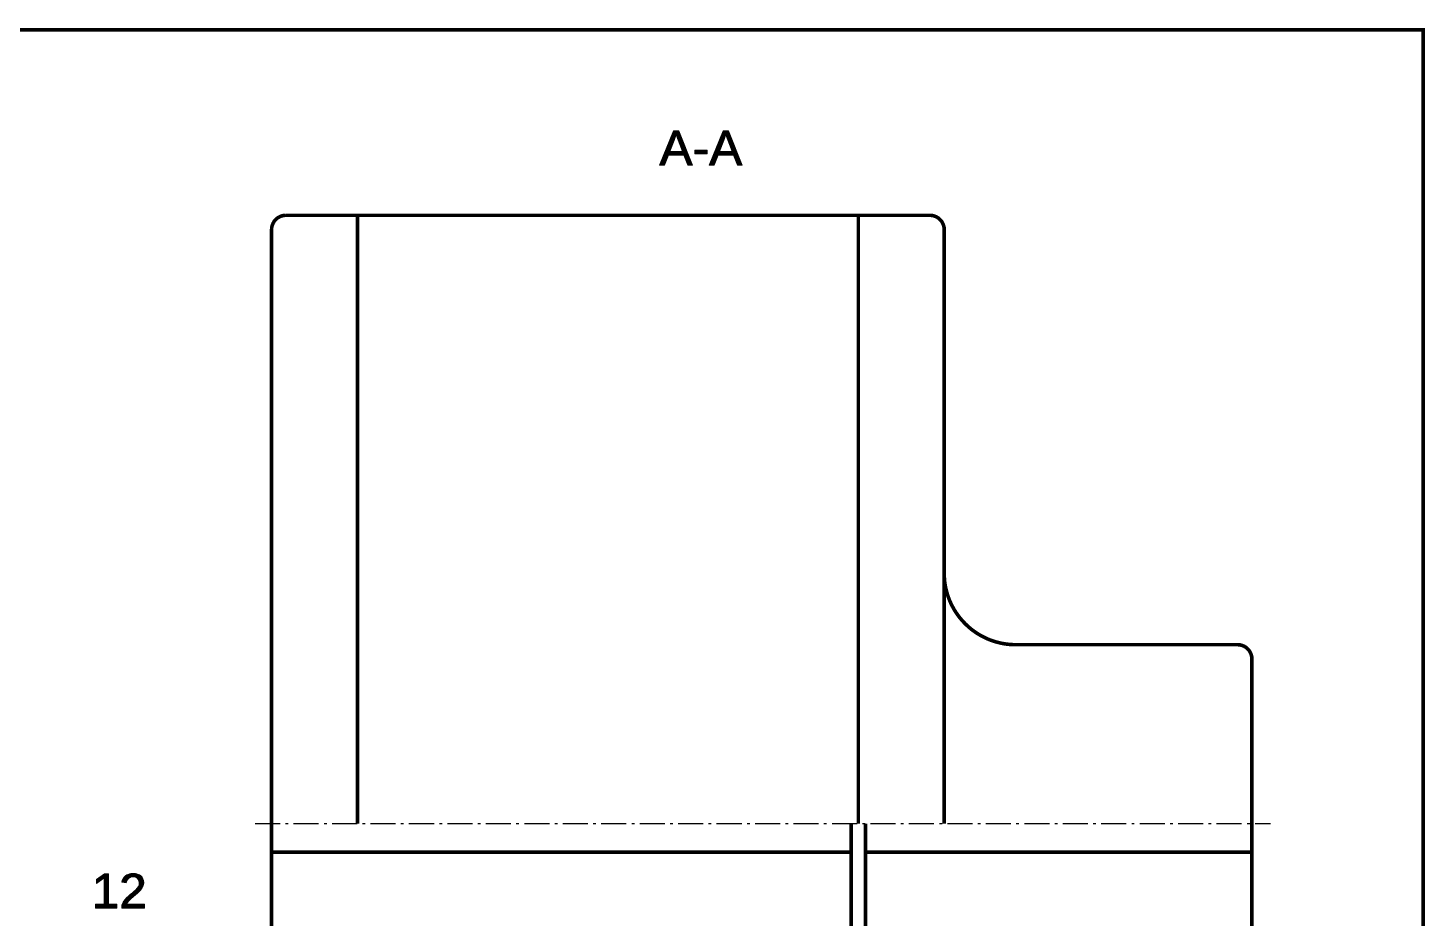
# Model space of a CAD drawing. Header units: millimetres. Extents: x 20 to 410, y 10 to 287.
# Drawn here: x 215 to 410.2, y 162.9 to 287.2 of the extents above; entities that cross this region are included whole.
import ezdxf

# ---------------------------------------------------------------- set-up
doc = ezdxf.new("R2010")
doc.units = ezdxf.units.MM
for name, color, linetype, lineweight in [('KANTEN', 7, 'Continuous', 50), ('MITTELLINIEN', 7, 'Continuous', 25), ('TEXT', 7, 'Continuous', 13)]:
    doc.layers.add(name, color=color, linetype=linetype, lineweight=lineweight)

msp = doc.modelspace()

# ---------------------------------------------------------------- linework, layer by layer
at = {"layer": 'KANTEN', "lineweight": 50, "const_width": 0.5}
msp.add_lwpolyline([(20, 10), (410, 10), (410, 287), (20, 287)], close=True, dxfattribs=at)
for points in [[(251.05, 261.07), (250.74, 261.05), (250.43, 260.97), (250.14, 260.85), (249.87, 260.69), (249.64, 260.48), (249.43, 260.25), (249.27, 259.98), (249.15, 259.69), (249.07, 259.38), (249.05, 259.07)], [(261.05, 261.07), (256.05, 261.07), (251.05, 261.07)], [(261.05, 261.07), (261.05, 176.07)], [(261.05, 176.07), (261.05, 261.07)], [(331.05, 261.07), (296.05, 261.07), (261.05, 261.07)], [(331.05, 261.07), (331.05, 176.07)], [(331.05, 261.07), (331.05, 176.07)], [(331.05, 261.07), (336.05, 261.07), (341.05, 261.07)], [(341.05, 261.07), (341.36, 261.05), (341.67, 260.97), (341.96, 260.85), (342.23, 260.69), (342.46, 260.48), (342.67, 260.25), (342.83, 259.98), (342.95, 259.69), (343.03, 259.38), (343.05, 259.07)], [(249.05, 176.07), (249.05, 259.07)], [(249.05, 251.07), (249.05, 258.57)], [(343.05, 259.07), (343.05, 176.07)], [(249.05, 243.57), (249.05, 251.07)], [(353.05, 201.07), (352.75, 201.07), (352.45, 201.09), (352.15, 201.11), (351.84, 201.14), (351.55, 201.18), (351.25, 201.23), (350.95, 201.29), (350.66, 201.36), (350.36, 201.44), (350.07, 201.52), (349.79, 201.62), (349.5, 201.72), (349.22, 201.83), (348.95, 201.95), (348.67, 202.08), (348.4, 202.22), (348.14, 202.36), (347.88, 202.51), (347.62, 202.67), (347.37, 202.84), (347.12, 203.02), (346.88, 203.2), (346.65, 203.39), (346.42, 203.58), (346.2, 203.79), (345.98, 204), (345.77, 204.22), (345.56, 204.44), (345.37, 204.67), (345.18, 204.9), (345, 205.14), (344.82, 205.39), (344.65, 205.64), (344.49, 205.9), (344.34, 206.16), (344.2, 206.42), (344.06, 206.69), (343.93, 206.97), (343.81, 207.24), (343.7, 207.52), (343.6, 207.81), (343.5, 208.09), (343.42, 208.38), (343.34, 208.68), (343.27, 208.97), (343.21, 209.27), (343.16, 209.57), (343.12, 209.86), (343.09, 210.17), (343.07, 210.47), (343.05, 210.77), (343.05, 211.07)], [(353.05, 201.07), (368.55, 201.07)], [(368.55, 201.07), (384.05, 201.07)], [(384.05, 201.07), (384.36, 201.05), (384.67, 200.97), (384.96, 200.85), (385.23, 200.69), (385.46, 200.48), (385.67, 200.25), (385.83, 199.98), (385.95, 199.69), (386.03, 199.38), (386.05, 199.07)], [(386.05, 199.07), (386.05, 176.07)], [(249.05, 176.07), (249.05, 176.07), (249.05, 172.07)], [(330.05, 176.07), (330.05, 176.07), (330.05, 172.07)], [(332.05, 172.07), (332.05, 176.07), (332.05, 176.07)], [(386.05, 172.07), (386.05, 176.07), (386.05, 176.07)], [(249.05, 172.07), (249.05, 161.07)], [(330.05, 172.07), (289.55, 172.07), (249.05, 172.07)], [(330.05, 172.07), (330.05, 161.07)], [(386.05, 172.07), (359.05, 172.07), (332.05, 172.07)], [(332.05, 161.07), (332.05, 172.07)], [(386.05, 161.07), (386.05, 172.07)]]:
    msp.add_lwpolyline(points, dxfattribs=at)
at = {"layer": 'MITTELLINIEN', "lineweight": 25}
for points in [[(246.75, 176.07), (247.25, 176.07), (247.75, 176.07), (248.25, 176.07), (248.75, 176.07), (249.25, 176.07), (249.75, 176.07), (250.25, 176.07)], [(251, 176.07), (251.38, 176.07)], [(252.12, 176.07), (252.56, 176.07), (253, 176.07), (253.44, 176.07), (253.88, 176.07), (254.31, 176.07), (254.75, 176.07), (255.19, 176.07), (255.62, 176.07)], [(256.38, 176.07), (256.75, 176.07)], [(257.5, 176.07), (257.94, 176.07), (258.38, 176.07), (258.81, 176.07), (259.25, 176.07), (259.69, 176.07), (260.12, 176.07), (260.56, 176.07), (261, 176.07)], [(261.75, 176.07), (262.12, 176.07)], [(262.88, 176.07), (263.31, 176.07), (263.75, 176.07), (264.19, 176.07), (264.62, 176.07), (265.06, 176.07), (265.5, 176.07), (265.94, 176.07), (266.38, 176.07)], [(267.12, 176.07), (267.5, 176.07)], [(268.25, 176.07), (268.69, 176.07), (269.12, 176.07), (269.56, 176.07), (270, 176.07), (270.44, 176.07), (270.88, 176.07), (271.31, 176.07), (271.75, 176.07)], [(272.5, 176.07), (272.88, 176.07)], [(273.62, 176.07), (274.06, 176.07), (274.5, 176.07), (274.94, 176.07), (275.38, 176.07), (275.81, 176.07), (276.25, 176.07), (276.69, 176.07), (277.12, 176.07)], [(277.88, 176.07), (278.25, 176.07)], [(279, 176.07), (279.44, 176.07), (279.88, 176.07), (280.31, 176.07), (280.75, 176.07), (281.19, 176.07), (281.62, 176.07), (282.06, 176.07), (282.5, 176.07)], [(283.25, 176.07), (283.62, 176.07)], [(284.38, 176.07), (284.81, 176.07), (285.25, 176.07), (285.69, 176.07), (286.12, 176.07), (286.56, 176.07), (287, 176.07), (287.44, 176.07), (287.88, 176.07)], [(288.62, 176.07), (289, 176.07)], [(289.75, 176.07), (290.19, 176.07), (290.62, 176.07), (291.06, 176.07), (291.5, 176.07), (291.94, 176.07), (292.38, 176.07), (292.81, 176.07), (293.25, 176.07)], [(294, 176.07), (294.38, 176.07)], [(295.12, 176.07), (295.56, 176.07), (296, 176.07), (296.44, 176.07), (296.88, 176.07), (297.31, 176.07), (297.75, 176.07), (298.19, 176.07), (298.62, 176.07)], [(299.38, 176.07), (299.75, 176.07)], [(300.5, 176.07), (300.94, 176.07), (301.38, 176.07), (301.81, 176.07), (302.25, 176.07), (302.69, 176.07), (303.12, 176.07), (303.56, 176.07), (304, 176.07)], [(304.75, 176.07), (305.12, 176.07)], [(305.88, 176.07), (306.31, 176.07), (306.75, 176.07), (307.19, 176.07), (307.62, 176.07), (308.06, 176.07), (308.5, 176.07), (308.94, 176.07), (309.38, 176.07)], [(310.12, 176.07), (310.5, 176.07)], [(311.25, 176.07), (311.69, 176.07), (312.12, 176.07), (312.56, 176.07), (313, 176.07), (313.44, 176.07), (313.88, 176.07), (314.31, 176.07), (314.75, 176.07)], [(315.5, 176.07), (315.88, 176.07)], [(316.62, 176.07), (317.06, 176.07), (317.5, 176.07), (317.94, 176.07), (318.38, 176.07), (318.81, 176.07), (319.25, 176.07), (319.69, 176.07), (320.12, 176.07)], [(320.88, 176.07), (321.25, 176.07)], [(322, 176.07), (322.44, 176.07), (322.88, 176.07), (323.31, 176.07), (323.75, 176.07), (324.19, 176.07), (324.62, 176.07), (325.06, 176.07), (325.5, 176.07)], [(326.25, 176.07), (326.62, 176.07)], [(327.38, 176.07), (327.81, 176.07), (328.25, 176.07), (328.69, 176.07), (329.12, 176.07), (329.56, 176.07), (330, 176.07), (330.44, 176.07), (330.88, 176.07)], [(331.62, 176.07), (332, 176.07)], [(332.75, 176.07), (333.19, 176.07), (333.62, 176.07), (334.06, 176.07), (334.5, 176.07), (334.94, 176.07), (335.38, 176.07), (335.81, 176.07), (336.25, 176.07)], [(337, 176.07), (337.38, 176.07)], [(338.12, 176.07), (338.56, 176.07), (339, 176.07), (339.44, 176.07), (339.88, 176.07), (340.31, 176.07), (340.75, 176.07), (341.19, 176.07), (341.62, 176.07)], [(342.38, 176.07), (342.75, 176.07)], [(343.5, 176.07), (343.94, 176.07), (344.38, 176.07), (344.81, 176.07), (345.25, 176.07), (345.69, 176.07), (346.12, 176.07), (346.56, 176.07), (347, 176.07)], [(347.75, 176.07), (348.12, 176.07)], [(348.88, 176.07), (349.31, 176.07), (349.75, 176.07), (350.19, 176.07), (350.62, 176.07), (351.06, 176.07), (351.5, 176.07), (351.94, 176.07), (352.38, 176.07)], [(353.12, 176.07), (353.5, 176.07)], [(354.25, 176.07), (354.69, 176.07), (355.12, 176.07), (355.56, 176.07), (356, 176.07), (356.44, 176.07), (356.88, 176.07), (357.31, 176.07), (357.75, 176.07)], [(358.5, 176.07), (358.88, 176.07)], [(359.62, 176.07), (360.06, 176.07), (360.5, 176.07), (360.94, 176.07), (361.38, 176.07), (361.81, 176.07), (362.25, 176.07), (362.69, 176.07), (363.12, 176.07)], [(363.88, 176.07), (364.25, 176.07)], [(365, 176.07), (365.44, 176.07), (365.88, 176.07), (366.31, 176.07), (366.75, 176.07), (367.19, 176.07), (367.62, 176.07), (368.06, 176.07), (368.5, 176.07)], [(369.25, 176.07), (369.62, 176.07)], [(370.38, 176.07), (370.81, 176.07), (371.25, 176.07), (371.69, 176.07), (372.12, 176.07), (372.56, 176.07), (373, 176.07), (373.44, 176.07), (373.88, 176.07)], [(374.62, 176.07), (375, 176.07)], [(375.75, 176.07), (376.19, 176.07), (376.62, 176.07), (377.06, 176.07), (377.5, 176.07), (377.94, 176.07), (378.38, 176.07), (378.81, 176.07), (379.25, 176.07)], [(380, 176.07), (380.38, 176.07)], [(381.12, 176.07), (381.56, 176.07), (382, 176.07), (382.44, 176.07), (382.88, 176.07), (383.31, 176.07), (383.75, 176.07), (384.19, 176.07), (384.62, 176.07)], [(385.38, 176.07), (385.75, 176.07)], [(386.5, 176.07), (386.93, 176.07), (387.36, 176.07), (387.79, 176.07), (388.22, 176.07), (388.65, 176.07)]]:
    msp.add_lwpolyline(points, dxfattribs=at)
at = {"layer": 'TEXT', "lineweight": 13}
for p, q in [((304.64, 271.4), (305.25, 271.4)), ((304.66, 271.46), (305.27, 271.46)), ((304.69, 271.52), (305.3, 271.52)), ((304.71, 271.58), (305.32, 271.58)), ((304.74, 271.64), (305.34, 271.64)), ((304.76, 271.7), (305.36, 271.7)), ((304.78, 271.76), (305.39, 271.76)), ((304.81, 271.82), (305.41, 271.82)), ((304.83, 271.88), (305.43, 271.88)), ((304.86, 271.94), (305.45, 271.94)), ((304.88, 272), (305.47, 272)), ((304.91, 272.06), (305.49, 272.06)), ((304.93, 272.12), (305.51, 272.12)), ((304.96, 272.18), (305.53, 272.18)), ((304.98, 272.24), (305.55, 272.24)), ((305, 272.3), (305.57, 272.3)), ((305.03, 272.36), (306.16, 272.36)), ((305.05, 272.42), (306.14, 272.42)), ((305.08, 272.48), (306.11, 272.48)), ((305.1, 272.54), (306.09, 272.54)), ((305.13, 272.6), (306.06, 272.6)), ((305.15, 272.66), (306.04, 272.66)), ((305.18, 272.72), (306.02, 272.72)), ((305.2, 272.78), (305.99, 272.78)), ((305.22, 272.84), (305.97, 272.84)), ((305.61, 272.3), (306.18, 272.3)), ((305.63, 272.24), (306.21, 272.24)), ((305.65, 272.18), (306.23, 272.18)), ((305.67, 272.12), (306.26, 272.12)), ((305.69, 272.06), (306.28, 272.06)), ((305.71, 272), (306.3, 272)), ((305.73, 271.94), (306.33, 271.94)), ((305.75, 271.88), (306.35, 271.88)), ((305.77, 271.82), (306.38, 271.82)), ((305.79, 271.76), (306.4, 271.76)), ((305.81, 271.7), (306.43, 271.7)), ((305.83, 271.64), (306.45, 271.64)), ((305.86, 271.58), (306.47, 271.58)), ((305.88, 271.52), (306.5, 271.52)), ((305.9, 271.46), (306.52, 271.46)), ((305.93, 271.4), (306.55, 271.4)), ((311.58, 271.4), (312.2, 271.4)), ((311.61, 271.46), (312.22, 271.46)), ((311.63, 271.52), (312.24, 271.52)), ((311.66, 271.58), (312.26, 271.58)), ((311.68, 271.64), (312.29, 271.64)), ((311.7, 271.7), (312.31, 271.7)), ((311.73, 271.76), (312.33, 271.76)), ((311.75, 271.82), (312.35, 271.82)), ((311.78, 271.88), (312.37, 271.88)), ((311.8, 271.94), (312.4, 271.94)), ((311.83, 272), (312.42, 272)), ((311.85, 272.06), (312.43, 272.06)), ((311.88, 272.12), (312.45, 272.12)), ((311.9, 272.18), (312.47, 272.18)), ((311.92, 272.24), (312.49, 272.24)), ((311.95, 272.3), (312.51, 272.3)), ((311.97, 272.36), (313.1, 272.36)), ((312, 272.42), (313.08, 272.42)), ((312.02, 272.48), (313.06, 272.48)), ((312.05, 272.54), (313.03, 272.54)), ((312.07, 272.6), (313.01, 272.6)), ((312.1, 272.66), (312.98, 272.66)), ((312.12, 272.72), (312.96, 272.72)), ((312.14, 272.78), (312.94, 272.78)), ((312.17, 272.84), (312.91, 272.84)), ((312.55, 272.3), (313.13, 272.3)), ((312.57, 272.24), (313.15, 272.24)), ((312.59, 272.18), (313.18, 272.18)), ((312.61, 272.12), (313.2, 272.12)), ((312.63, 272.06), (313.23, 272.06)), ((312.65, 272), (313.25, 272)), ((312.67, 271.94), (313.27, 271.94)), ((312.69, 271.88), (313.3, 271.88)), ((312.71, 271.82), (313.32, 271.82)), ((312.73, 271.76), (313.35, 271.76)), ((312.76, 271.7), (313.37, 271.7)), ((312.78, 271.64), (313.39, 271.64)), ((312.8, 271.58), (313.42, 271.58)), ((312.82, 271.52), (313.44, 271.52)), ((312.85, 271.46), (313.47, 271.46)), ((312.87, 271.4), (313.49, 271.4)), ((303.85, 269.48), (307.32, 269.48)), ((303.88, 269.54), (307.29, 269.54)), ((303.9, 269.6), (307.27, 269.6)), ((303.93, 269.66), (307.24, 269.66)), ((303.95, 269.72), (307.22, 269.72)), ((303.98, 269.78), (307.2, 269.78)), ((304, 269.84), (307.17, 269.84)), ((304.03, 269.9), (307.15, 269.9)), ((304.05, 269.96), (307.12, 269.96)), ((304.07, 270.02), (304.71, 270.02)), ((304.1, 270.08), (304.74, 270.08)), ((304.12, 270.14), (304.76, 270.14)), ((304.15, 270.2), (304.78, 270.2)), ((304.17, 270.26), (304.81, 270.26)), ((304.2, 270.32), (304.83, 270.32)), ((304.22, 270.38), (304.85, 270.38)), ((304.25, 270.44), (304.88, 270.44)), ((304.27, 270.5), (304.9, 270.5)), ((304.29, 270.56), (304.92, 270.56)), ((304.32, 270.62), (304.95, 270.62)), ((304.34, 270.68), (304.97, 270.68)), ((304.37, 270.74), (304.99, 270.74)), ((304.39, 270.8), (305.02, 270.8)), ((304.42, 270.86), (305.04, 270.86)), ((304.44, 270.92), (305.06, 270.92)), ((304.47, 270.98), (305.09, 270.98)), ((304.49, 271.04), (305.11, 271.04)), ((304.52, 271.1), (305.13, 271.1)), ((304.54, 271.16), (305.16, 271.16)), ((304.56, 271.22), (305.18, 271.22)), ((304.59, 271.28), (305.2, 271.28)), ((304.61, 271.34), (305.23, 271.34)), ((305.95, 271.34), (306.57, 271.34)), ((305.97, 271.28), (306.59, 271.28)), ((306, 271.22), (306.62, 271.22)), ((306.02, 271.16), (306.64, 271.16)), ((306.04, 271.1), (306.67, 271.1)), ((306.07, 271.04), (306.69, 271.04)), ((306.09, 270.98), (306.71, 270.98)), ((306.11, 270.92), (306.74, 270.92)), ((306.14, 270.86), (306.76, 270.86)), ((306.16, 270.8), (306.79, 270.8)), ((306.18, 270.74), (306.81, 270.74)), ((306.21, 270.68), (306.84, 270.68)), ((306.23, 270.62), (306.86, 270.62)), ((306.25, 270.56), (306.88, 270.56)), ((306.28, 270.5), (306.91, 270.5)), ((306.3, 270.44), (306.93, 270.44)), ((306.32, 270.38), (306.96, 270.38)), ((306.35, 270.32), (306.98, 270.32)), ((306.37, 270.26), (307, 270.26)), ((306.39, 270.2), (307.03, 270.2)), ((306.42, 270.14), (307.05, 270.14)), ((306.44, 270.08), (307.08, 270.08)), ((306.46, 270.02), (307.1, 270.02)), ((308.21, 270.14), (309.9, 270.14)), ((308.21, 270.08), (309.9, 270.08)), ((308.21, 270.02), (309.9, 270.02)), ((308.21, 269.96), (309.9, 269.96)), ((308.21, 269.9), (309.9, 269.9)), ((308.21, 269.84), (309.9, 269.84)), ((308.21, 269.78), (309.9, 269.78)), ((308.21, 269.72), (309.9, 269.72)), ((308.21, 269.66), (309.9, 269.66)), ((310.8, 269.48), (314.26, 269.48)), ((310.82, 269.54), (314.24, 269.54)), ((310.85, 269.6), (314.21, 269.6)), ((310.87, 269.66), (314.19, 269.66)), ((310.9, 269.72), (314.16, 269.72)), ((310.92, 269.78), (314.14, 269.78)), ((310.95, 269.84), (314.12, 269.84)), ((310.97, 269.9), (314.09, 269.9)), ((310.99, 269.96), (314.07, 269.96)), ((311.02, 270.02), (311.66, 270.02)), ((311.04, 270.08), (311.68, 270.08)), ((311.07, 270.14), (311.71, 270.14)), ((311.09, 270.2), (311.73, 270.2)), ((311.12, 270.26), (311.75, 270.26)), ((311.14, 270.32), (311.78, 270.32)), ((311.17, 270.38), (311.8, 270.38)), ((311.19, 270.44), (311.82, 270.44)), ((311.21, 270.5), (311.85, 270.5)), ((311.24, 270.56), (311.87, 270.56)), ((311.26, 270.62), (311.89, 270.62)), ((311.29, 270.68), (311.92, 270.68)), ((311.31, 270.74), (311.94, 270.74)), ((311.34, 270.8), (311.96, 270.8)), ((311.36, 270.86), (311.99, 270.86)), ((311.39, 270.92), (312.01, 270.92)), ((311.41, 270.98), (312.03, 270.98)), ((311.44, 271.04), (312.06, 271.04)), ((311.46, 271.1), (312.08, 271.1)), ((311.48, 271.16), (312.1, 271.16)), ((311.51, 271.22), (312.13, 271.22)), ((311.53, 271.28), (312.15, 271.28)), ((311.56, 271.34), (312.17, 271.34)), ((312.89, 271.34), (313.51, 271.34)), ((312.92, 271.28), (313.54, 271.28)), ((312.94, 271.22), (313.56, 271.22)), ((312.97, 271.16), (313.59, 271.16)), ((312.99, 271.1), (313.61, 271.1)), ((313.01, 271.04), (313.63, 271.04)), ((313.04, 270.98), (313.66, 270.98)), ((313.06, 270.92), (313.68, 270.92)), ((313.08, 270.86), (313.71, 270.86)), ((313.11, 270.8), (313.73, 270.8)), ((313.13, 270.74), (313.76, 270.74)), ((313.15, 270.68), (313.78, 270.68)), ((313.18, 270.62), (313.8, 270.62)), ((313.2, 270.56), (313.83, 270.56)), ((313.22, 270.5), (313.85, 270.5)), ((313.25, 270.44), (313.88, 270.44)), ((313.27, 270.38), (313.9, 270.38)), ((313.29, 270.32), (313.92, 270.32)), ((313.32, 270.26), (313.95, 270.26)), ((313.34, 270.2), (313.97, 270.2)), ((313.36, 270.14), (314, 270.14)), ((313.39, 270.08), (314.02, 270.08)), ((313.41, 270.02), (314.04, 270.02)), ((303.29, 268.1), (303.96, 268.1)), ((303.32, 268.16), (303.99, 268.16)), ((303.34, 268.22), (304.01, 268.22)), ((303.36, 268.28), (304.03, 268.28)), ((303.39, 268.34), (304.06, 268.34)), ((303.41, 268.4), (304.08, 268.4)), ((303.44, 268.46), (304.1, 268.46)), ((303.46, 268.52), (304.13, 268.52)), ((303.49, 268.58), (304.15, 268.58)), ((303.51, 268.64), (304.17, 268.64)), ((303.54, 268.7), (304.2, 268.7)), ((303.56, 268.76), (304.22, 268.76)), ((303.59, 268.82), (304.24, 268.82)), ((303.61, 268.88), (304.27, 268.88)), ((303.63, 268.94), (304.29, 268.94)), ((303.66, 269), (304.32, 269)), ((303.68, 269.06), (304.34, 269.06)), ((303.71, 269.12), (304.36, 269.12)), ((303.73, 269.18), (304.39, 269.18)), ((303.76, 269.24), (304.41, 269.24)), ((303.78, 269.3), (304.43, 269.3)), ((303.81, 269.36), (304.46, 269.36)), ((303.83, 269.42), (304.48, 269.42)), ((306.7, 269.42), (307.34, 269.42)), ((306.72, 269.36), (307.37, 269.36)), ((306.74, 269.3), (307.39, 269.3)), ((306.77, 269.24), (307.41, 269.24)), ((306.79, 269.18), (307.44, 269.18)), ((306.81, 269.12), (307.46, 269.12)), ((306.84, 269.06), (307.49, 269.06)), ((306.86, 269), (307.51, 269)), ((306.88, 268.94), (307.53, 268.94)), ((306.91, 268.88), (307.56, 268.88)), ((306.93, 268.82), (307.58, 268.82)), ((306.95, 268.76), (307.61, 268.76)), ((306.98, 268.7), (307.63, 268.7)), ((307, 268.64), (307.65, 268.64)), ((307.02, 268.58), (307.68, 268.58)), ((307.05, 268.52), (307.7, 268.52)), ((307.07, 268.46), (307.73, 268.46)), ((307.09, 268.4), (307.75, 268.4)), ((307.12, 268.34), (307.77, 268.34)), ((307.14, 268.28), (307.8, 268.28)), ((307.16, 268.22), (307.82, 268.22)), ((307.19, 268.16), (307.85, 268.16)), ((307.21, 268.1), (307.87, 268.1)), ((310.24, 268.1), (310.91, 268.1)), ((310.26, 268.16), (310.93, 268.16)), ((310.28, 268.22), (310.95, 268.22)), ((310.31, 268.28), (310.98, 268.28)), ((310.33, 268.34), (311, 268.34)), ((310.36, 268.4), (311.02, 268.4)), ((310.38, 268.46), (311.05, 268.46)), ((310.41, 268.52), (311.07, 268.52)), ((310.43, 268.58), (311.09, 268.58)), ((310.46, 268.64), (311.12, 268.64)), ((310.48, 268.7), (311.14, 268.7)), ((310.5, 268.76), (311.17, 268.76)), ((310.53, 268.82), (311.19, 268.82)), ((310.55, 268.88), (311.21, 268.88)), ((310.58, 268.94), (311.24, 268.94)), ((310.6, 269), (311.26, 269)), ((310.63, 269.06), (311.28, 269.06)), ((310.65, 269.12), (311.31, 269.12)), ((310.68, 269.18), (311.33, 269.18)), ((310.7, 269.24), (311.35, 269.24)), ((310.73, 269.3), (311.38, 269.3)), ((310.75, 269.36), (311.4, 269.36)), ((310.77, 269.42), (311.43, 269.42)), ((313.64, 269.42), (314.29, 269.42)), ((313.66, 269.36), (314.31, 269.36)), ((313.69, 269.3), (314.33, 269.3)), ((313.71, 269.24), (314.36, 269.24)), ((313.73, 269.18), (314.38, 269.18)), ((313.76, 269.12), (314.41, 269.12)), ((313.78, 269.06), (314.43, 269.06)), ((313.8, 269), (314.45, 269)), ((313.83, 268.94), (314.48, 268.94)), ((313.85, 268.88), (314.5, 268.88)), ((313.87, 268.82), (314.53, 268.82)), ((313.9, 268.76), (314.55, 268.76)), ((313.92, 268.7), (314.57, 268.7)), ((313.94, 268.64), (314.6, 268.64)), ((313.97, 268.58), (314.62, 268.58)), ((313.99, 268.52), (314.65, 268.52)), ((314.01, 268.46), (314.67, 268.46)), ((314.04, 268.4), (314.69, 268.4)), ((314.06, 268.34), (314.72, 268.34)), ((314.08, 268.28), (314.74, 268.28)), ((314.11, 268.22), (314.77, 268.22)), ((314.13, 268.16), (314.79, 268.16)), ((314.15, 268.1), (314.82, 268.1)), ((224.56, 168.26), (225.35, 168.26)), ((224.56, 168.2), (225.27, 168.2)), ((224.56, 168.14), (225.18, 168.14)), ((224.56, 168.08), (225.1, 168.08)), ((224.56, 168.02), (225.02, 168.02)), ((224.56, 167.96), (224.93, 167.96)), ((224.63, 168.32), (225.43, 168.32)), ((224.72, 168.38), (225.52, 168.38)), ((224.8, 168.44), (225.6, 168.44)), ((224.89, 168.5), (226.25, 168.5)), ((224.98, 168.56), (226.25, 168.56)), ((225.07, 168.62), (226.25, 168.62)), ((225.15, 168.68), (226.25, 168.68)), ((225.24, 168.74), (226.25, 168.74)), ((225.33, 168.8), (226.25, 168.8)), ((225.42, 168.86), (226.25, 168.86)), ((225.5, 168.92), (226.25, 168.92)), ((225.59, 168.98), (226.25, 168.98)), ((225.64, 168.44), (226.25, 168.44)), ((225.64, 168.38), (226.25, 168.38)), ((225.64, 168.32), (226.25, 168.32)), ((225.64, 168.26), (226.25, 168.26)), ((225.64, 168.2), (226.25, 168.2)), ((225.64, 168.14), (226.25, 168.14)), ((225.64, 168.08), (226.25, 168.08)), ((225.64, 168.02), (226.25, 168.02)), ((225.64, 167.96), (226.25, 167.96)), ((225.68, 169.04), (226.25, 169.04)), ((228.15, 167.96), (228.8, 167.96)), ((228.16, 168.02), (228.81, 168.02)), ((228.17, 168.08), (228.83, 168.08)), ((228.19, 168.14), (228.85, 168.14)), ((228.22, 168.2), (228.89, 168.2)), ((228.25, 168.26), (228.94, 168.26)), ((228.28, 168.32), (228.98, 168.32)), ((228.31, 168.38), (229.03, 168.38)), ((228.35, 168.44), (229.11, 168.44)), ((228.38, 168.5), (229.22, 168.5)), ((228.41, 168.56), (229.33, 168.56)), ((228.45, 168.62), (230.95, 168.62)), ((228.51, 168.68), (230.89, 168.68)), ((228.58, 168.74), (230.84, 168.74)), ((228.65, 168.8), (230.77, 168.8)), ((228.74, 168.86), (230.69, 168.86)), ((228.83, 168.92), (230.6, 168.92)), ((229, 168.98), (230.42, 168.98)), ((229.2, 169.04), (230.22, 169.04)), ((229.41, 169.1), (230, 169.1)), ((230.06, 168.56), (230.99, 168.56)), ((230.16, 168.5), (231.01, 168.5)), ((230.27, 168.44), (231.03, 168.44)), ((230.35, 168.38), (231.06, 168.38)), ((230.39, 168.32), (231.08, 168.32)), ((230.43, 168.26), (231.11, 168.26)), ((230.47, 168.2), (231.13, 168.2)), ((230.51, 168.14), (231.15, 168.14)), ((230.52, 168.08), (231.17, 168.08)), ((230.53, 168.02), (231.17, 168.02)), ((230.54, 167.96), (231.18, 167.96)), ((224.56, 167.9), (224.85, 167.9)), ((224.56, 167.84), (224.76, 167.84)), ((224.56, 167.78), (224.68, 167.78)), ((224.56, 167.72), (224.6, 167.72)), ((225.64, 167.9), (226.25, 167.9)), ((225.64, 167.84), (226.25, 167.84)), ((225.64, 167.78), (226.25, 167.78)), ((225.64, 167.72), (226.25, 167.72)), ((225.64, 167.66), (226.25, 167.66)), ((225.64, 167.6), (226.25, 167.6)), ((225.64, 167.54), (226.25, 167.54)), ((225.64, 167.48), (226.25, 167.48)), ((225.64, 167.42), (226.25, 167.42)), ((225.64, 167.36), (226.25, 167.36)), ((225.64, 167.3), (226.25, 167.3)), ((225.64, 167.24), (226.25, 167.24)), ((225.64, 167.18), (226.25, 167.18)), ((225.64, 167.12), (226.25, 167.12)), ((225.64, 167.06), (226.25, 167.06)), ((225.64, 167), (226.25, 167)), ((225.64, 166.94), (226.25, 166.94)), ((225.64, 166.88), (226.25, 166.88)), ((225.64, 166.82), (226.25, 166.82)), ((225.64, 166.76), (226.25, 166.76)), ((225.64, 166.7), (226.25, 166.7)), ((225.64, 166.64), (226.25, 166.64)), ((225.64, 166.58), (226.25, 166.58)), ((225.64, 166.52), (226.25, 166.52)), ((225.64, 166.46), (226.25, 166.46)), ((225.64, 166.4), (226.25, 166.4)), ((225.64, 166.34), (226.25, 166.34)), ((225.64, 166.28), (226.25, 166.28)), ((225.64, 166.22), (226.25, 166.22)), ((225.64, 166.16), (226.25, 166.16)), ((225.64, 166.1), (226.25, 166.1)), ((225.64, 166.04), (226.25, 166.04)), ((225.64, 165.98), (226.25, 165.98)), ((228.14, 167.9), (228.78, 167.9)), ((228.43, 167.84), (228.76, 167.84)), ((229.08, 165.98), (229.87, 165.98)), ((229.15, 166.04), (229.94, 166.04)), ((229.22, 166.1), (230.01, 166.1)), ((229.29, 166.16), (230.09, 166.16)), ((229.36, 166.22), (230.16, 166.22)), ((229.44, 166.28), (230.23, 166.28)), ((229.51, 166.34), (230.3, 166.34)), ((229.58, 166.4), (230.36, 166.4)), ((229.66, 166.46), (230.43, 166.46)), ((229.73, 166.52), (230.49, 166.52)), ((229.8, 166.58), (230.55, 166.58)), ((229.87, 166.64), (230.62, 166.64)), ((229.94, 166.7), (230.68, 166.7)), ((230.01, 166.76), (230.73, 166.76)), ((230.07, 166.82), (230.78, 166.82)), ((230.13, 166.88), (230.82, 166.88)), ((230.18, 166.94), (230.87, 166.94)), ((230.24, 167), (230.92, 167)), ((230.29, 167.06), (230.95, 167.06)), ((230.33, 167.12), (230.98, 167.12)), ((230.37, 167.18), (231.02, 167.18)), ((230.41, 167.24), (231.05, 167.24)), ((230.44, 167.3), (231.08, 167.3)), ((230.47, 167.36), (231.1, 167.36)), ((230.49, 167.42), (231.12, 167.42)), ((230.52, 167.48), (231.14, 167.48)), ((230.53, 167.54), (231.16, 167.54)), ((230.54, 167.6), (231.17, 167.6)), ((230.55, 167.9), (231.18, 167.9)), ((230.55, 167.66), (231.17, 167.66)), ((230.56, 167.84), (231.19, 167.84)), ((230.56, 167.78), (231.19, 167.78)), ((230.56, 167.72), (231.18, 167.72)), ((224.42, 164.78), (227.41, 164.78)), ((224.42, 164.72), (227.41, 164.72)), ((224.42, 164.66), (227.41, 164.66)), ((224.42, 164.6), (227.41, 164.6)), ((224.42, 164.54), (227.41, 164.54)), ((224.42, 164.48), (227.41, 164.48)), ((224.42, 164.42), (227.41, 164.42)), ((224.42, 164.36), (227.41, 164.36)), ((224.42, 164.3), (227.41, 164.3)), ((225.64, 165.92), (226.25, 165.92)), ((225.64, 165.86), (226.25, 165.86)), ((225.64, 165.8), (226.25, 165.8)), ((225.64, 165.74), (226.25, 165.74)), ((225.64, 165.68), (226.25, 165.68)), ((225.64, 165.62), (226.25, 165.62)), ((225.64, 165.56), (226.25, 165.56)), ((225.64, 165.5), (226.25, 165.5)), ((225.64, 165.44), (226.25, 165.44)), ((225.64, 165.38), (226.25, 165.38)), ((225.64, 165.32), (226.25, 165.32)), ((225.64, 165.26), (226.25, 165.26)), ((225.64, 165.2), (226.25, 165.2)), ((225.64, 165.14), (226.25, 165.14)), ((225.64, 165.08), (226.25, 165.08)), ((225.64, 165.02), (226.25, 165.02)), ((225.64, 164.96), (226.25, 164.96)), ((225.64, 164.9), (226.25, 164.9)), ((225.64, 164.84), (226.25, 164.84)), ((228.1, 164.66), (231.27, 164.66)), ((228.1, 164.6), (231.27, 164.6)), ((228.1, 164.54), (231.27, 164.54)), ((228.1, 164.48), (231.27, 164.48)), ((228.1, 164.42), (231.27, 164.42)), ((228.1, 164.36), (231.27, 164.36)), ((228.1, 164.3), (231.27, 164.3)), ((228.11, 164.72), (231.27, 164.72)), ((228.14, 164.78), (231.27, 164.78)), ((228.17, 164.84), (228.8, 164.84)), ((228.2, 164.9), (228.84, 164.9)), ((228.24, 164.96), (228.87, 164.96)), ((228.27, 165.02), (228.9, 165.02)), ((228.3, 165.08), (228.95, 165.08)), ((228.34, 165.14), (228.99, 165.14)), ((228.38, 165.2), (229.04, 165.2)), ((228.43, 165.26), (229.09, 165.26)), ((228.47, 165.32), (229.14, 165.32)), ((228.51, 165.38), (229.2, 165.38)), ((228.56, 165.44), (229.26, 165.44)), ((228.61, 165.5), (229.32, 165.5)), ((228.67, 165.56), (229.38, 165.56)), ((228.72, 165.62), (229.45, 165.62)), ((228.77, 165.68), (229.52, 165.68)), ((228.83, 165.74), (229.59, 165.74)), ((228.89, 165.8), (229.66, 165.8)), ((228.96, 165.86), (229.73, 165.86)), ((229.02, 165.92), (229.8, 165.92))]:
    msp.add_line(p, q, dxfattribs=at)
for points in [[(304.5, 269.47), (303.95, 268.07), (303.28, 268.07), (305.23, 272.85), (305.96, 272.85), (307.88, 268.07), (307.22, 268.07), (306.68, 269.47), (304.5, 269.47)], [(305.45, 271.94), (305.31, 271.54), (304.7, 269.97), (306.48, 269.97), (305.87, 271.55), (305.77, 271.8), (305.68, 272.08), (305.59, 272.36), (305.56, 272.26), (305.45, 271.94)], [(313.62, 269.47), (311.44, 269.47), (310.89, 268.07), (310.22, 268.07), (312.17, 272.85), (312.91, 272.85), (314.83, 268.07), (314.17, 268.07), (313.62, 269.47)], [(312.5, 272.26), (312.4, 271.94), (312.25, 271.54), (311.64, 269.97), (313.43, 269.97), (312.81, 271.55), (312.72, 271.8), (312.62, 272.08), (312.53, 272.36), (312.5, 272.26)], [(308.21, 270.19), (309.9, 270.19), (309.9, 269.64), (308.21, 269.64), (308.21, 270.19)], [(224.42, 164.27), (224.42, 164.79), (225.64, 164.79), (225.64, 168.47), (224.56, 167.7), (224.56, 168.27), (225.69, 169.05), (226.25, 169.05), (226.25, 164.79), (227.41, 164.79), (227.41, 164.27), (224.42, 164.27)], [(228.1, 164.27), (228.1, 164.7), (228.29, 165.08), (228.52, 165.4), (228.78, 165.69), (229.05, 165.95), (229.32, 166.19), (229.59, 166.41), (229.85, 166.62), (230.08, 166.83), (230.28, 167.04), (230.43, 167.27), (230.53, 167.52), (230.56, 167.79), (230.51, 168.14), (230.33, 168.4), (230.06, 168.57), (229.69, 168.62), (229.34, 168.57), (229.05, 168.41), (228.85, 168.15), (228.75, 167.81), (228.13, 167.87), (228.19, 168.14), (228.43, 168.6), (228.62, 168.78), (228.84, 168.93), (229.38, 169.1), (229.69, 169.12), (230.03, 169.1), (230.59, 168.93), (230.8, 168.78), (230.97, 168.59), (231.17, 168.11), (231.19, 167.81), (231.16, 167.54), (231.06, 167.26), (230.91, 166.99), (230.69, 166.71), (230.32, 166.36), (229.73, 165.86), (229.38, 165.56), (229.11, 165.29), (228.91, 165.03), (228.77, 164.79), (231.27, 164.79), (231.27, 164.27), (228.1, 164.27)]]:
    msp.add_lwpolyline(points, close=True, dxfattribs=at)

doc.saveas('drawing.dxf')
